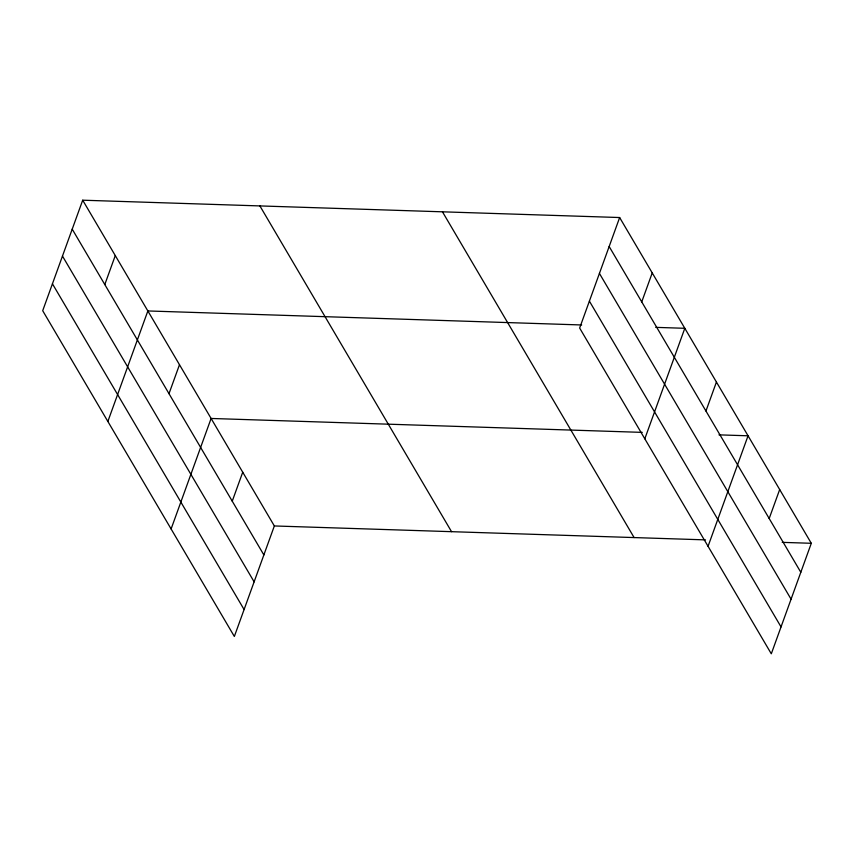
<?xml version="1.0" encoding="UTF-8"?>
<svg xmlns="http://www.w3.org/2000/svg" width="854" height="854" viewBox="0 0 854 854"><rect width="100%" height="100%" fill="white"/><g stroke="black" fill="none" stroke-linecap="round" stroke-linejoin="round"><path stroke-width="1.28" d="M82.699 200.199L42.7 310.707L234.348 636.465L274.347 525.957L82.699 200.199L619.652 217.535L811.3 543.293L771.301 653.801L579.652 328.043L619.652 217.535M104.796 284.553L115.279 255.581M107.86 421.46L147.859 310.952L581.67 324.968M168.996 393.683L179.489 364.711M171.11 528.957L211.109 418.46L642.272 432.38M232.245 501.181L242.728 472.209M641.738 301.889L652.232 272.917M644.813 438.796L684.812 328.299L655.723 327.36M705.948 411.02L716.431 382.048M708.051 546.304L748.051 435.796L718.961 434.857M769.187 518.517L779.681 489.545M274.347 525.957L705.511 539.877M782.211 542.354L811.3 543.293M609.158 246.507L800.817 572.276M599.423 273.419L791.071 599.177M589.388 301.131L781.036 626.9M442.457 211.813L634.106 537.572M259.894 205.921L451.542 531.679M72.216 229.171L263.865 554.929M62.47 256.072L254.129 581.841M52.436 283.795L244.095 609.553"/></g></svg>
